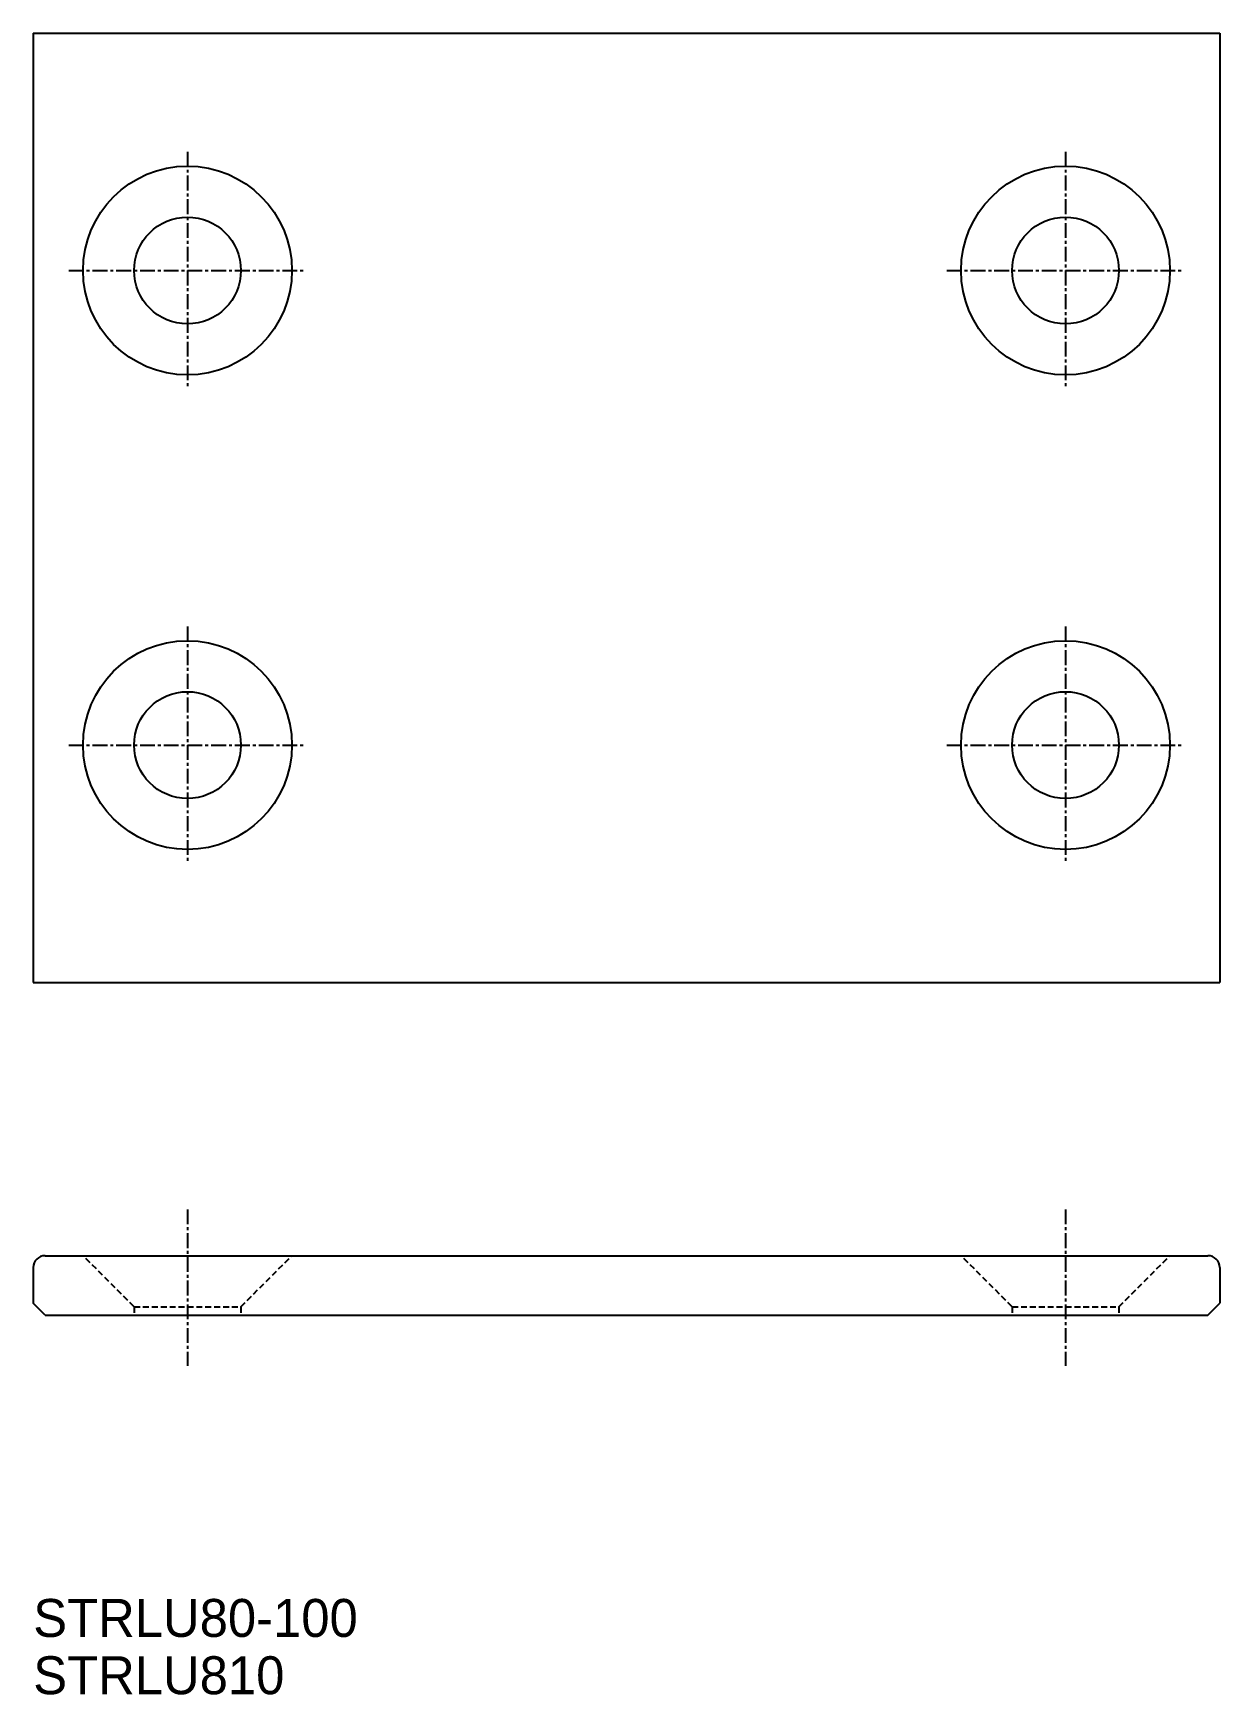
# Model space of a CAD drawing. Extents: x 10 to 110, y 10 to 150.
import ezdxf

# ---------------------------------------------------------------- set-up
doc = ezdxf.new("R2010")
doc.units = 0
doc.linetypes.add('CENTER', pattern=[2, 1.25, -0.25, 0.25, -0.25])
doc.linetypes.add('DASHED', pattern=[0.75, 0.5, -0.25])
doc.layers.get('0').update_dxf_attribs({"linetype": 'CONTINUOUS'})
doc.layers.add('CENTER', color=1, linetype='CENTER')

msp = doc.modelspace()

# ---------------------------------------------------------------- linework, layer by layer
at = {"color": 7, "linetype": 'CONTINUOUS'}
for p, q in [((10, 150), (110, 150)), ((10, 150), (10, 70)), ((110, 150), (110, 70)), ((10, 70), (110, 70)), ((11, 46.96), (109, 46.96)), ((10, 45.96), (10, 42.96)), ((110, 45.96), (110, 42.96)), ((11, 41.96), (10, 42.96)), ((109, 41.96), (110, 42.96)), ((11, 41.96), (109, 41.96))]:
    msp.add_line(p, q, dxfattribs=at)
at = {"color": 3, "linetype": 'DASHED'}
for p, q in [((18.5, 42.66), (14.2, 46.96)), ((27.5, 42.66), (31.8, 46.96)), ((92.5, 42.66), (88.2, 46.96)), ((101.5, 42.66), (105.8, 46.96)), ((18.5, 42.66), (27.5, 42.66)), ((18.5, 42.66), (18.5, 41.96)), ((27.5, 42.66), (27.5, 41.96)), ((92.5, 42.66), (101.5, 42.66)), ((92.5, 42.66), (92.5, 41.96)), ((101.5, 42.66), (101.5, 41.96))]:
    msp.add_line(p, q, dxfattribs=at)
at = {"color": 7, "linetype": 'CONTINUOUS'}
for centre, radius in [((23, 130), 8.8), ((97, 130), 8.8), ((23, 130), 4.5), ((97, 130), 4.5), ((23, 90), 8.8), ((97, 90), 8.8), ((23, 90), 4.5), ((97, 90), 4.5)]:
    msp.add_circle(centre, radius, dxfattribs=at)
for centre, start, end in [((11, 45.96), 90, 180), ((109, 45.96), 0, 90)]:
    msp.add_arc(centre, 1, start, end, dxfattribs=at)
at = {"layer": 'CENTER', "color": 1, "linetype": 'CENTER'}
for p, q in [((23, 140), (23, 120)), ((97, 140), (97, 120)), ((13, 130), (33, 130)), ((87, 130), (107, 130)), ((23, 100), (23, 80)), ((97, 100), (97, 80)), ((13, 90), (33, 90)), ((87, 90), (107, 90)), ((23, 50.86), (23, 37.68)), ((97, 50.86), (97, 37.68))]:
    msp.add_line(p, q, dxfattribs=at)

# ---------------------------------------------------------------- texts
at = {"color": 7, "linetype": 'CONTINUOUS'}
for s, p in [('STRLU80-100', (10, 14.83)), ('STRLU810', (10, 10))]:
    msp.add_text(s, height=3.2, dxfattribs=at).set_placement(p)

doc.saveas('drawing.dxf')
